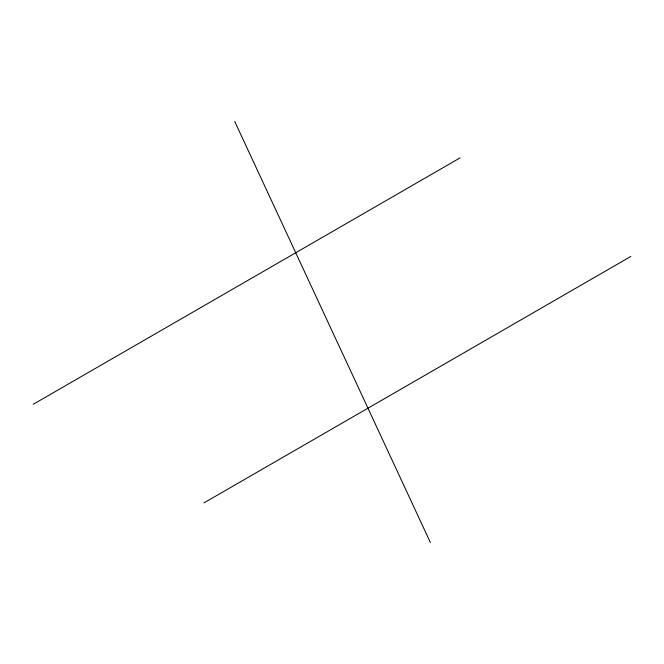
<?xml version="1.0" encoding="UTF-8"?>
<svg xmlns="http://www.w3.org/2000/svg" width="664" height="664" viewBox="0 0 664 664"><rect width="100%" height="100%" fill="white"/><g stroke="black" fill="none" stroke-linecap="round" stroke-linejoin="round"><path stroke-width="1" d="M33.2 404.326L460.061 157.883M203.939 502.905L630.8 256.462M234.732 121.495L430.38 542.505"/></g></svg>
